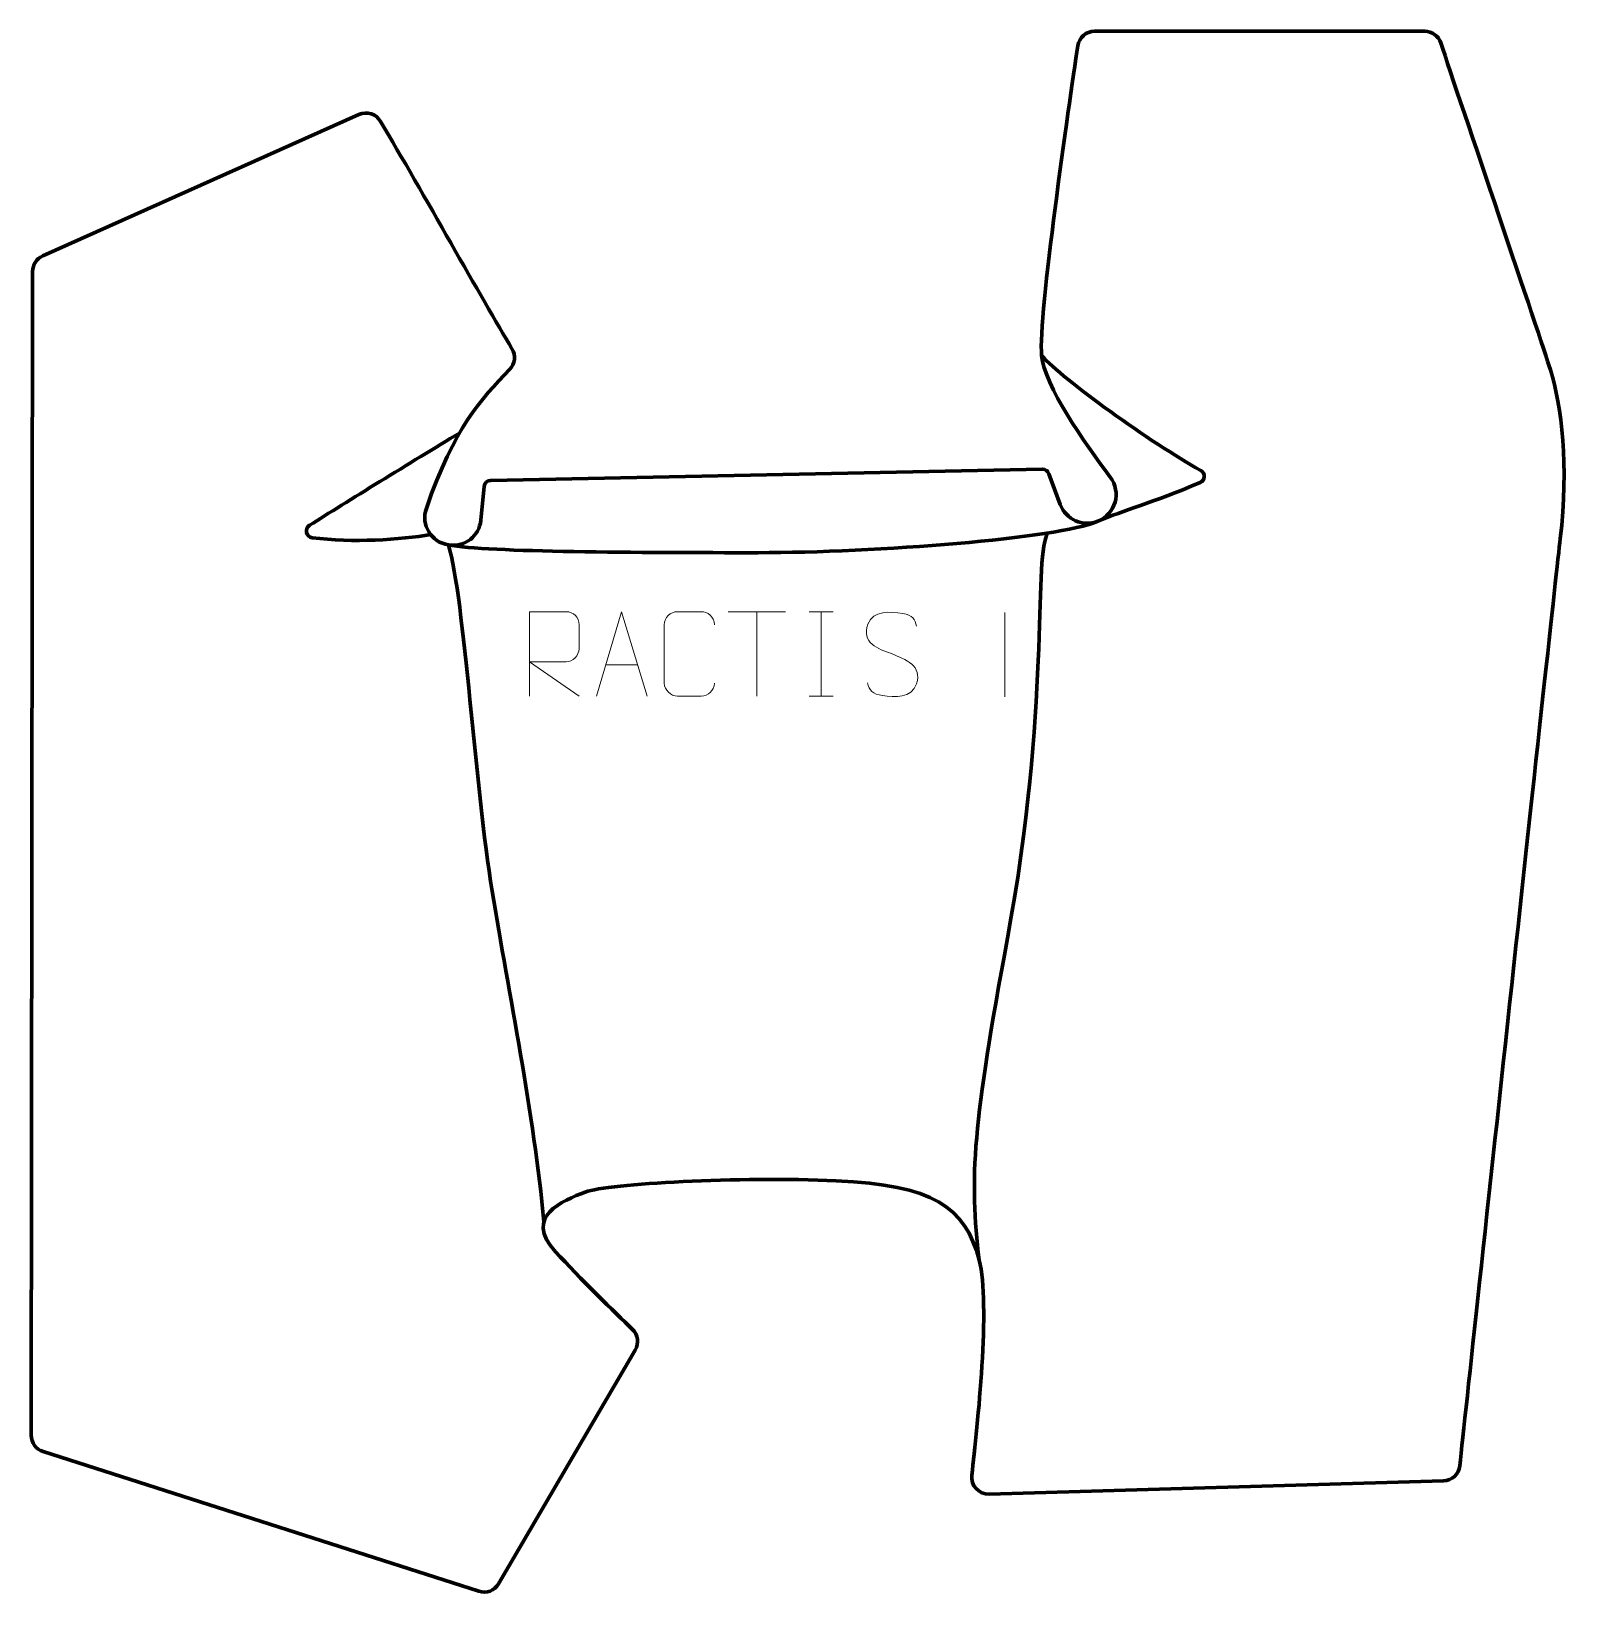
# Model space of a CAD drawing. Header units: millimetres. Extents: x -227 to 228, y -231 to 231.
import ezdxf

# ---------------------------------------------------------------- set-up
doc = ezdxf.new("R2010")
doc.units = ezdxf.units.MM
doc.header["$MEASUREMENT"] = 0
for name, color, linetype in [('layer 1', 7, 'Continuous'), ('layer 2', 7, 'Continuous'), ('layer 3', 7, 'Continuous')]:
    doc.layers.add(name, color=color, linetype=linetype)

msp = doc.modelspace()

# ---------------------------------------------------------------- linework, layer by layer
at = {"layer": 'layer 1', "color": 250, "lineweight": 9}
for points, knots in [([(-79.3725, 34.2376), (-79.3725, 34.2376), (-79.3725, 59.1911), (-79.3725, 59.1911), (-79.3725, 59.1911), (-75.7777, 59.1911), (-72.1822, 59.1911), (-68.587, 59.1911), (-68.587, 59.1911), (-66.2617, 59.1534), (-64.7044, 57.6634), (-64.7085, 55.297), (-64.7085, 55.297), (-64.7089, 53.2615), (-64.7089, 50.2021), (-64.7085, 48.1661), (-64.7085, 48.1661), (-64.715, 46.2906), (-66.5273, 44.3488), (-68.5368, 44.3297), (-68.5368, 44.3297), (-68.5368, 44.3297), (-79.3725, 44.3297), (-79.3725, 44.3297), (-79.3725, 44.3297), (-79.3725, 44.3297), (-64.7178, 34.2376), (-64.7178, 34.2376)], [0, 0, 0, 0, 0.125, 0.125, 0.125, 0.125, 0.25, 0.25, 0.25, 0.25, 0.375, 0.375, 0.375, 0.375, 0.5, 0.5, 0.5, 0.5, 0.625, 0.625, 0.625, 0.625, 0.75, 0.75, 0.75, 0.75, 1, 1, 1, 1]), ([(-59.511, 34.2376), (-59.511, 34.2376), (-52.14, 59.1911), (-52.14, 59.1911), (-52.14, 59.1911), (-52.14, 59.1911), (-44.5701, 34.2376), (-44.5701, 34.2376)], [0, 0, 0, 0, 0.33333333, 0.33333333, 0.33333333, 0.33333333, 1, 1, 1, 1]), ([(-24.6176, 38.0553), (-24.7574, 35.7319), (-26.4346, 34.2523), (-28.5823, 34.2415), (-28.5823, 34.2415), (-30.9142, 34.2419), (-33.2461, 34.2419), (-35.5776, 34.2415), (-35.5776, 34.2415), (-37.5026, 34.1361), (-39.4747, 36.0206), (-39.4635, 38.0379), (-39.4635, 38.0379), (-39.4631, 43.808), (-39.4631, 49.5777), (-39.4635, 55.347), (-39.4635, 55.347), (-39.4593, 57.4851), (-37.7126, 59.2043), (-35.5602, 59.1908), (-35.5602, 59.1908), (-33.2345, 59.1908), (-30.9084, 59.1908), (-28.5823, 59.1908), (-28.5823, 59.1908), (-26.6357, 59.2263), (-24.6443, 57.7348), (-24.6176, 55.2972)], [0, 0, 0, 0, 0.125, 0.125, 0.125, 0.125, 0.25, 0.25, 0.25, 0.25, 0.375, 0.375, 0.375, 0.375, 0.5, 0.5, 0.5, 0.5, 0.625, 0.625, 0.625, 0.625, 0.75, 0.75, 0.75, 0.75, 1, 1, 1, 1]), ([(27.9594, 46.7144), (23.7111, 48.1848), (18.803, 49.9806), (20.8081, 55.5009), (20.8081, 55.5009), (22.3116, 59.6408), (27.5252, 59.2523), (31.1288, 58.6512), (31.1288, 58.6512), (33.9894, 58.174), (34.8541, 56.9608), (35.1647, 54.8767)], [0, 0, 0, 0, 0.25, 0.25, 0.25, 0.25, 0.5, 0.5, 0.5, 0.5, 1, 1, 1, 1]), ([(27.9594, 46.7143), (31.978, 45.0676), (37.0075, 43.1793), (35.1735, 37.819), (35.1735, 37.819), (33.7137, 33.5526), (28.8029, 33.8093), (25.0768, 34.364), (25.0768, 34.364), (22.3268, 34.7738), (21.1059, 35.9873), (20.7279, 38.0995)], [0, 0, 0, 0, 0.25, 0.25, 0.25, 0.25, 0.5, 0.5, 0.5, 0.5, 1, 1, 1, 1])]:
    msp.add_open_spline(points, degree=3, knots=knots, dxfattribs=at)
for points in [[(-20.5342, 59.1676), (-20.5342, 59.1676), (-3.547, 59.1676), (-3.547, 59.1676)], [(-12.0404, 34.2376), (-12.0404, 34.2376), (-12.0404, 59.1911), (-12.0404, 59.1911)], [(3.3753, 59.1911), (3.3753, 59.1911), (10.5434, 59.1911), (10.5434, 59.1911)], [(6.9593, 59.1911), (6.9593, 59.1911), (6.9593, 34.2376), (6.9593, 34.2376)], [(61.3451, 58.9837), (61.3451, 58.9837), (61.3451, 34.0096), (61.3451, 34.0096)], [(-56.7884, 43.487), (-56.7884, 43.487), (-47.2927, 43.487), (-47.2927, 43.487)], [(3.3753, 34.2376), (3.3753, 34.2376), (10.5434, 34.2376), (10.5434, 34.2376)]]:
    msp.add_open_spline(points, degree=3, dxfattribs=at)
at = {"layer": 'layer 2', "color": 230, "lineweight": 200}
msp.add_open_spline([(-226.8792, -184.5851), (-226.8792, -184.5851), (-226.4679, 159.9211), (-226.4679, 159.9211), (-226.4679, 159.9211), (-226.4654, 161.9094), (-225.2959, 163.7107), (-223.4806, 164.5221), (-223.4806, 164.5221), (-223.4806, 164.5221), (-129.853, 206.353), (-129.853, 206.353), (-129.853, 206.353), (-127.5254, 207.393), (-124.7889, 206.5273), (-123.4864, 204.3355), (-123.4864, 204.3355), (-111.0496, 183.4056), (-93.4174, 151.7243), (-84.5609, 137.0142), (-84.5609, 137.0142), (-83.3914, 135.0715), (-83.6596, 132.5879), (-85.2195, 130.9422), (-85.2195, 130.9422), (-93.9762, 121.7026), (-101.4674, 114.0971), (-109.9157, 89.7593), (-109.9157, 89.7593), (-111.6063, 84.8899), (-108.4415, 79.7023), (-103.3488, 78.9685), (-103.3488, 78.9685), (-103.2564, 78.9551), (-103.1643, 78.9421), (-103.0722, 78.9294), (-103.0722, 78.9294), (-98.4628, 78.2852), (-94.2464, 81.6133), (-93.7924, 86.2544), (-93.7924, 86.2544), (-93.7924, 86.2544), (-92.8141, 96.2465), (-92.8141, 96.2465), (-92.8141, 96.2465), (-92.7147, 97.2615), (-91.8719, 98.0414), (-90.8523, 98.0623), (-90.8523, 98.0623), (-90.8523, 98.0623), (72.4732, 101.3604), (72.4732, 101.3604), (72.4732, 101.3604), (73.3308, 101.378), (74.1051, 100.8496), (74.4018, 100.0449), (74.4018, 100.0449), (74.4018, 100.0449), (77.7589, 90.94), (77.7589, 90.94), (77.7589, 90.94), (79.4194, 86.4372), (84.4578, 84.1917), (88.9063, 85.9715), (88.9063, 85.9715), (88.9063, 85.9715), (88.907, 85.9715), (88.907, 85.9715), (88.907, 85.9715), (94.1306, 88.061), (95.9382, 94.5602), (92.5399, 99.0515), (92.5399, 99.0515), (84.7403, 109.36), (73.0609, 126.1159), (72.228, 135.0217), (72.228, 135.0217), (71.14, 146.6503), (80.3959, 209.1756), (82.9263, 226.6836), (82.9263, 226.6836), (83.2848, 229.163), (85.4046, 230.9999), (87.9044, 230.9999), (87.9044, 230.9999), (87.9044, 230.9999), (185.6298, 230.9999), (185.6298, 230.9999), (185.6298, 230.9999), (187.8029, 230.9999), (189.7298, 229.6032), (190.4082, 227.5342), (190.4082, 227.5342), (195.9362, 210.676), (219.8669, 140.4767), (222.8324, 130.8177), (222.8324, 130.8177), (226.1887, 119.8872), (228.286, 102.6505), (225.7689, 80.7896), (225.7689, 80.7896), (223.4462, 60.6163), (199.6894, -159.6744), (196.035, -193.5714), (196.035, -193.5714), (195.7648, -196.0757), (193.6919, -197.9934), (191.1797, -198.0661), (191.1797, -198.0661), (191.1797, -198.0661), (56.6966, -201.9728), (56.6966, -201.9728), (56.6966, -201.9728), (53.625, -202.062), (51.1915, -199.3971), (51.5556, -196.3393), (51.5556, -196.3393), (53.2549, -182.0715), (57.1157, -145.5195), (53.7693, -132.7761), (53.7693, -132.7761), (49.5744, -116.8006), (39.9256, -110.4947), (11.3989, -109.2335), (11.3989, -109.2335), (-17.1278, -107.9723), (-56.1425, -110.0745), (-62.8545, -112.5965), (-62.8545, -112.5965), (-69.5668, -115.1192), (-81.3132, -119.7434), (-71.6644, -130.2538), (-71.6644, -130.2538), (-64.5351, -138.0194), (-53.9698, -148.3103), (-48.9388, -153.1547), (-48.9388, -153.1547), (-47.2599, -154.7715), (-46.9079, -157.3249), (-48.0837, -159.3371), (-48.0837, -159.3371), (-48.0837, -159.3371), (-88.506, -228.5073), (-88.506, -228.5073), (-88.506, -228.5073), (-89.6959, -230.5432), (-92.1403, -231.4795), (-94.3854, -230.7594), (-94.3854, -230.7594), (-94.3854, -230.7594), (-223.3818, -189.3924), (-223.3818, -189.3924), (-223.3818, -189.3924), (-225.4674, -188.7235), (-226.8817, -186.7797), (-226.8792, -184.5851)], degree=3, knots=[0, 0, 0, 0, 0.025, 0.025, 0.025, 0.025, 0.05, 0.05, 0.05, 0.05, 0.075, 0.075, 0.075, 0.075, 0.1, 0.1, 0.1, 0.1, 0.125, 0.125, 0.125, 0.125, 0.15, 0.15, 0.15, 0.15, 0.175, 0.175, 0.175, 0.175, 0.2, 0.2, 0.2, 0.2, 0.225, 0.225, 0.225, 0.225, 0.25, 0.25, 0.25, 0.25, 0.275, 0.275, 0.275, 0.275, 0.3, 0.3, 0.3, 0.3, 0.325, 0.325, 0.325, 0.325, 0.35, 0.35, 0.35, 0.35, 0.375, 0.375, 0.375, 0.375, 0.4, 0.4, 0.4, 0.4, 0.425, 0.425, 0.425, 0.425, 0.45, 0.45, 0.45, 0.45, 0.475, 0.475, 0.475, 0.475, 0.5, 0.5, 0.5, 0.5, 0.525, 0.525, 0.525, 0.525, 0.55, 0.55, 0.55, 0.55, 0.575, 0.575, 0.575, 0.575, 0.6, 0.6, 0.6, 0.6, 0.625, 0.625, 0.625, 0.625, 0.65, 0.65, 0.65, 0.65, 0.675, 0.675, 0.675, 0.675, 0.7, 0.7, 0.7, 0.7, 0.725, 0.725, 0.725, 0.725, 0.75, 0.75, 0.75, 0.75, 0.775, 0.775, 0.775, 0.775, 0.8, 0.8, 0.8, 0.8, 0.825, 0.825, 0.825, 0.825, 0.85, 0.85, 0.85, 0.85, 0.875, 0.875, 0.875, 0.875, 0.9, 0.9, 0.9, 0.9, 0.925, 0.925, 0.925, 0.925, 0.95, 0.95, 0.95, 0.95, 1, 1, 1, 1], dxfattribs=at)
at = {"layer": 'layer 3', "color": 142, "lineweight": 200}
for points, knots in [([(72.2279, 135.0218), (78.3835, 128.0248), (104.6729, 109.1081), (119.322, 101.0228), (119.322, 101.0228), (120.7895, 100.2128), (120.6742, 98.0581), (119.1311, 97.4033), (119.1311, 97.4033), (104.7671, 91.3084), (96.625, 89.3067), (88.9069, 85.9715), (88.9069, 85.9715), (77.0588, 80.8513), (22.9787, 76.6632), (-11.6919, 76.6632), (-11.6919, 76.6632), (-46.3626, 76.6632), (-91.9298, 76.7563), (-103.3489, 78.9686), (-103.3489, 78.9686), (-98.6506, 63.023), (-95.3969, 6.7708), (-90.4439, -23.5067), (-90.4439, -23.5067), (-85.4909, -53.7838), (-78.0614, -89.5213), (-75.1178, -121.4046)], [0, 0, 0, 0, 0.125, 0.125, 0.125, 0.125, 0.25, 0.25, 0.25, 0.25, 0.375, 0.375, 0.375, 0.375, 0.5, 0.5, 0.5, 0.5, 0.625, 0.625, 0.625, 0.625, 0.75, 0.75, 0.75, 0.75, 1, 1, 1, 1]), ([(-100.1161, 112.0707), (-114.4311, 103.4354), (-133.7418, 91.5662), (-144.4874, 84.7936), (-144.4874, 84.7936), (-146.0841, 83.7871), (-145.544, 81.3346), (-143.6742, 81.0869), (-143.6742, 81.0869), (-131.9197, 79.5298), (-117.4741, 80.5147), (-108.605, 81.9961)], [0, 0, 0, 0, 0.25, 0.25, 0.25, 0.25, 0.5, 0.5, 0.5, 0.5, 1, 1, 1, 1]), ([(53.7694, -132.7762), (50.7154, -108.3827), (51.9967, -92.1358), (62.1228, -37.4045), (62.1228, -37.4045), (74.7953, 31.0919), (69.8194, 73.0517), (73.7892, 81.996)], [0, 0, 0, 0, 0.33333333, 0.33333333, 0.33333333, 0.33333333, 1, 1, 1, 1])]:
    msp.add_open_spline(points, degree=3, knots=knots, dxfattribs=at)

doc.saveas('drawing.dxf')
